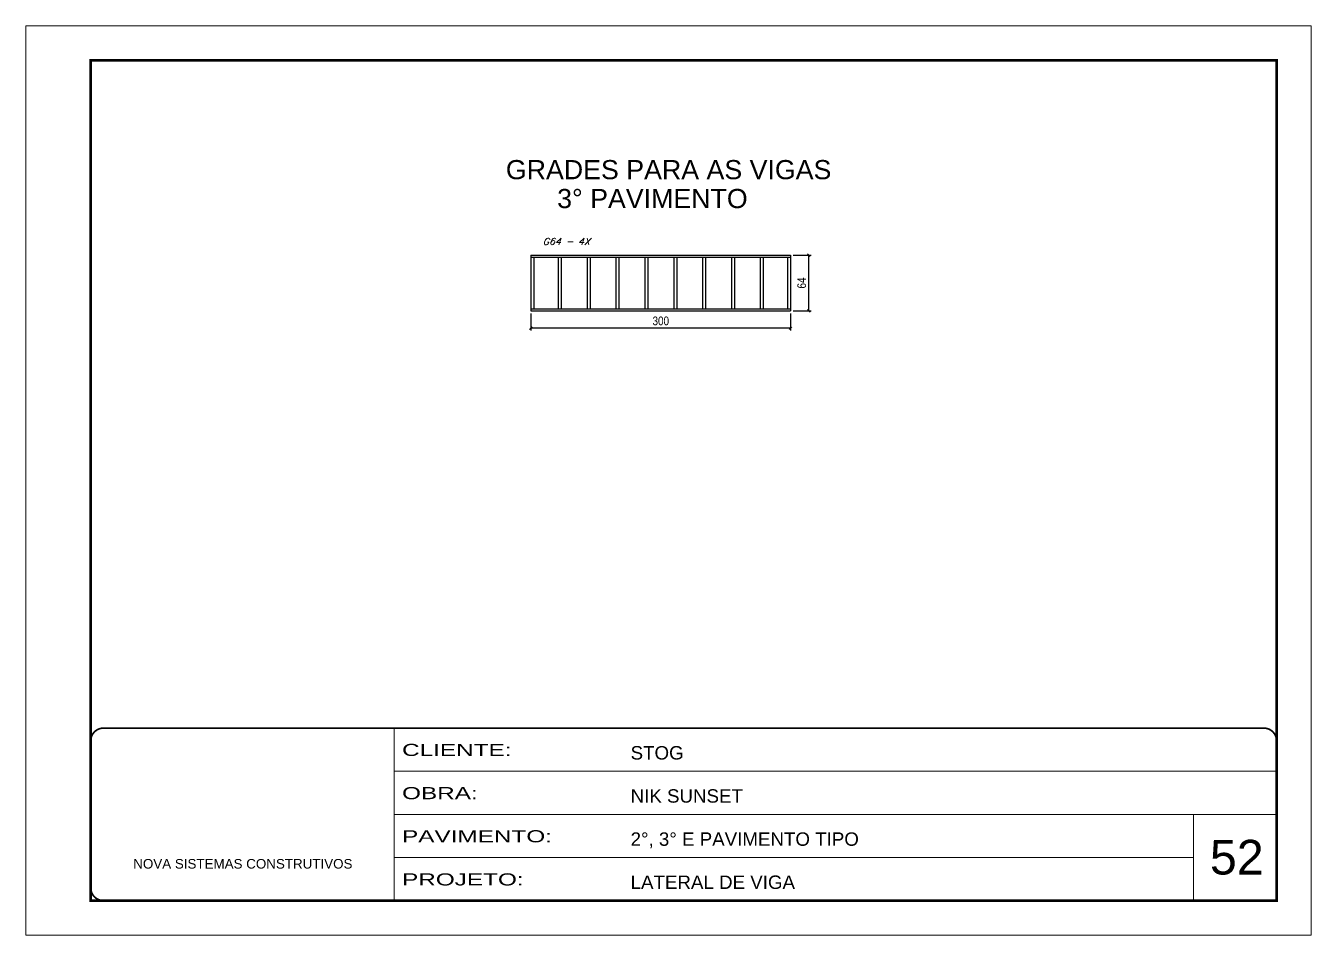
# Model space of a CAD drawing. Extents: x -10448 to -1189, y -11772 to 17235.
# Drawn here: x -5693 to -4208, y 2011 to 3061 of the extents above; entities that cross this region are included whole.
import ezdxf

# ---------------------------------------------------------------- set-up
doc = ezdxf.new("R2010")
doc.units = 0
doc.linetypes.add('CONTINUO', pattern=[0])
doc.linetypes.add('DASHED', pattern=[0.75, 0.5, -0.25])
for name, color, linetype, lineweight in [('CARIMBO', 255, 'Continuous', 9), ('Folhas', 255, 'Continuous', 9), ('SARRAFO DE PRESSAO', 251, 'DASHED', 9)]:
    doc.layers.add(name, color=color, linetype=linetype, lineweight=lineweight)
for name, color, linetype in [('COTA', 241, 'Continuous'), ('SARR_2.2x7', 40, 'Continuous'), ('SARR_3.5x7', 81, 'Continuous'), ('texto', 7, 'Continuous')]:
    doc.layers.add(name, color=color, linetype=linetype)
doc.styles.add('ARIAL', font='arial.ttf')
doc.styles.add('COTA TECNICA', font='techl___.ttf', dxfattribs={"height": 10})
doc.styles.add('Romans', font='romans.shx')
doc.styles.add('Tecnologia', font='')
doc.styles.get('Tecnologia').set_extended_font_data('Forgotten Futurist')
doc.dimstyles.new('PAINEL', dxfattribs={"dimtxt": 10, "dimasz": 3, "dimexe": 3, "dimexo": 3, "dimgap": 3, "dimtad": 1, "dimdec": 1, "dimzin": 12, "dimdsep": 46, "dimtxsty": 'COTA TECNICA', "dimblk1": 'OBLIQUE', "dimblk2": 'OBLIQUE', "dimsah": 1, "dimcen": 0.9, "dimclrd": 4, "dimclre": 4, "dimclrt": 240, "dimadec": 1, "dimazin": 3, "dimtfac": 1, "dimtdec": 1, "dimtmove": 0, "dimatfit": 3, "dimfxl": 1, "dimtolj": 1, "dimtzin": 12, "dimarcsym": 0})

# ---------------------------------------------------------------- blocks, each defined once
blk = doc.blocks.new('9999999999')
at = {"color": 30, "linetype": 'CONTINUO'}
for p, q in [((98564.6, 34230.2), (98564.6, 34429.4)), ((98564.6, 34379.6), (99584, 34379.6)), ((98564.6, 34329.8), (99488, 34329.8)), ((99584, 34329.8), (99488, 34329.8)), ((99488, 34329.8), (99488, 34230.2)), ((98564.6, 34280), (99488, 34280))]:
    blk.add_line(p, q, dxfattribs=at)
at = {"color": 30, "linetype": 'CONTINUO', "const_width": 2}
blk.add_lwpolyline([(99584, 34230.2), (99584, 34414.4, 0.414214), (99569, 34429.4), (98229, 34429.4, 0.414214), (98214, 34414.4), (98214, 34245.2, 0.414214), (98229, 34230.2), (99584, 34230.2)], format="xyb", dxfattribs=at)
at = {"layer": 'Folhas'}
blk.add_lwpolyline([(98139, 34190.2), (99624, 34190.2), (99624, 35240.2), (98139, 35240.2)], close=True, dxfattribs=at)
at = {"layer": 'Folhas', "color": 30, "const_width": 3}
blk.add_lwpolyline([(98214, 34230.2), (99584, 34230.2), (99584, 35200.2), (98214, 35200.2)], close=True, dxfattribs=at)
at = {"color": 7, "linetype": 'Continuous', "ltscale": 5, "style": 'ARIAL'}
for s, height, p in [('STOG', 15.48, (98837.7, 34393.1)), ('NIK SUNSET', 15.48, (98837.7, 34343.3)), ('2°, 3° E PAVIMENTO TIPO', 15.483, (98837.7, 34293.5)), ('NOVA SISTEMAS CONSTRUTIVOS', 11.059, (98263.2, 34267.2)), ('LATERAL DE VIGA', 15.483, (98837.7, 34243.7))]:
    blk.add_text(s, height=height, dxfattribs=at).set_placement(p)
at = {"layer": 'Folhas', "color": 7, "style": 'Tecnologia', "width": 1.5}
for s, p in [('CLIENTE:', (98573.7, 34397.2)), ('OBRA:', (98573.7, 34347.3)), ('PAVIMENTO:', (98573.7, 34297.5)), ('PROJETO:', (98573.7, 34247.7))]:
    blk.add_text(s, height=14, dxfattribs=at).set_placement(p)
blk = doc.blocks.new('_Oblique')
at = {"color": 0, "linetype": 'ByBlock', "lineweight": -2}
blk.add_line((-0.5, -0.5), (0.5, 0.5), dxfattribs=at)
blk = doc.blocks.new('*D1945')
at = {"layer": 'COTA', "color": 4, "linetype": 'ByBlock', "lineweight": -2, "transparency": 16777216}
for p, q in [((-5109.7, 2729.3), (-5109.7, 2709.3)), ((-4809.7, 2729.3), (-4809.7, 2709.3)), ((-4809.7, 2712.3), (-5109.7, 2712.3))]:
    blk.add_line(p, q, dxfattribs=at)
at = {"layer": 'Defpoints', "color": 0, "linetype": 'ByBlock', "transparency": 16777216}
for p in [(-5109.7, 2732.3), (-4809.7, 2732.3), (-5109.7, 2712.3)]:
    blk.add_point(p, dxfattribs=at)
at = {"layer": 'COTA', "color": 4, "linetype": 'ByBlock', "lineweight": -2, "transparency": 16777216, "xscale": 3, "yscale": 3, "zscale": 3, "rotation": 180}
blk.add_blockref('_Oblique', (-5109.7, 2712.3), dxfattribs=at)
at = {"layer": 'COTA', "color": 4, "linetype": 'ByBlock', "lineweight": -2, "transparency": 16777216, "xscale": 3, "yscale": 3, "zscale": 3}
blk.add_blockref('_Oblique', (-4809.7, 2712.3), dxfattribs=at)
at = {"layer": 'COTA', "color": 240, "linetype": 'ByBlock', "transparency": 16777216, "insert": (-4959.7, 2720.5), "char_height": 10, "attachment_point": 5, "style": 'COTA TECNICA'}
blk.add_mtext('\\A1;300', dxfattribs=at)
blk = doc.blocks.new('*D1946')
at = {"layer": 'COTA', "color": 4, "linetype": 'ByBlock', "lineweight": -2, "transparency": 16777216}
for p, q in [((-4806.7, 2796.3), (-4785.8, 2796.3)), ((-4788.8, 2732.3), (-4788.8, 2796.3)), ((-4806.7, 2732.3), (-4785.8, 2732.3))]:
    blk.add_line(p, q, dxfattribs=at)
at = {"layer": 'Defpoints', "color": 0, "linetype": 'ByBlock', "transparency": 16777216}
for p in [(-4809.7, 2796.3), (-4788.8, 2796.3), (-4809.7, 2732.3)]:
    blk.add_point(p, dxfattribs=at)
at = {"layer": 'COTA', "color": 4, "linetype": 'ByBlock', "lineweight": -2, "transparency": 16777216, "xscale": 3, "yscale": 3, "zscale": 3}
for p, rotation in [((-4788.8, 2796.3), 90), ((-4788.8, 2732.3), 270)]:
    blk.add_blockref('_Oblique', p, dxfattribs=dict(at, rotation=rotation))
at = {"layer": 'COTA', "color": 240, "linetype": 'ByBlock', "transparency": 16777216, "insert": (-4796.9, 2764.3), "char_height": 10, "attachment_point": 5, "rotation": 90, "style": 'COTA TECNICA'}
blk.add_mtext('\\A1;64', dxfattribs=at)

msp = doc.modelspace()

# ---------------------------------------------------------------- linework, layer by layer
at = {"layer": 'SARR_2.2x7', "linetype": 'Continuous'}
for p, q in [((-5109.73, 2796.32), (-5109.73, 2794.12)), ((-5109.73, 2796.32), (-4809.73, 2796.32)), ((-5109.73, 2794.12), (-4809.73, 2794.12)), ((-4809.73, 2796.32), (-4809.73, 2794.12)), ((-5109.73, 2734.52), (-5109.73, 2732.32)), ((-5109.73, 2734.52), (-4809.73, 2734.52)), ((-4809.73, 2734.52), (-4809.73, 2732.32)), ((-5109.73, 2732.32), (-4809.73, 2732.32))]:
    msp.add_line(p, q, dxfattribs=at)
at = {"layer": 'SARR_3.5x7'}
for p, q in [((-5109.73, 2794.12), (-5109.73, 2734.52)), ((-5106.23, 2794.12), (-5106.23, 2734.52)), ((-5078.15, 2794.12), (-5078.15, 2734.52)), ((-5074.65, 2794.12), (-5074.65, 2734.52)), ((-5044.81, 2794.12), (-5044.81, 2734.52)), ((-5041.31, 2794.12), (-5041.31, 2734.52)), ((-5011.48, 2794.12), (-5011.48, 2734.52)), ((-5007.98, 2794.12), (-5007.98, 2734.52)), ((-4978.15, 2794.12), (-4978.15, 2734.52)), ((-4974.65, 2794.12), (-4974.65, 2734.52)), ((-4944.81, 2794.12), (-4944.81, 2734.52)), ((-4941.31, 2794.12), (-4941.31, 2734.52)), ((-4911.48, 2794.12), (-4911.48, 2734.52)), ((-4907.98, 2794.12), (-4907.98, 2734.52)), ((-4878.15, 2794.12), (-4878.15, 2734.52)), ((-4874.65, 2794.12), (-4874.65, 2734.52)), ((-4844.81, 2794.12), (-4844.81, 2734.52)), ((-4841.31, 2794.12), (-4841.31, 2734.52)), ((-4813.23, 2794.12), (-4813.23, 2734.52)), ((-4809.73, 2794.12), (-4809.73, 2734.52))]:
    msp.add_line(p, q, dxfattribs=at)

# ---------------------------------------------------------------- block references
at = {"layer": 'SARRAFO DE PRESSAO', "color": 6, "linetype": 'ByBlock'}
msp.add_blockref('9999999999', (-103832.26, -32178.88), dxfattribs=at)

# ---------------------------------------------------------------- texts
at = {"color": 0, "linetype": 'Continuous', "ltscale": 5, "style": 'ARIAL'}
for s, p in [('GRADES PARA AS VIGAS', (-5138.65, 2884.13)), (' 3° PAVIMENTO ', (-5087.99, 2850.79))]:
    msp.add_text(s, height=22.1184, dxfattribs=at).set_placement(p)
at = {"layer": 'CARIMBO', "style": 'ARIAL'}
msp.add_text('52', height=40, dxfattribs=at).set_placement((-4325.42, 2081.47))
at = {"layer": 'texto', "color": 2, "insert": (-5068.9, 2812.25), "char_height": 8, "attachment_point": 5, "style": 'Romans'}
msp.add_mtext('{\\Q19;\\C256;G64 - 4X}', dxfattribs=at)

# ---------------------------------------------------------------- dimensions: what is measured, and where the dimension line sits
at = {"layer": 'COTA', "linetype": 'ByBlock'}
dim = msp.add_linear_dim(base=(-4788.79, 2796.32), p1=(-4809.73, 2732.32), p2=(-4809.73, 2796.32), angle=90, dimstyle='PAINEL', dxfattribs=at)
dim.commit()
dim.dimension.update_dxf_attribs({"geometry": '*D1946', "text_midpoint": (-4796.9, 2764.32)})
dim = msp.add_linear_dim(base=(-5109.73, 2712.29), p1=(-4809.73, 2732.32), p2=(-5109.73, 2732.32), dimstyle='PAINEL', dxfattribs=at)
dim.commit()
dim.dimension.update_dxf_attribs({"geometry": '*D1945', "text_midpoint": (-4959.73, 2720.51)})

doc.saveas('drawing.dxf')
